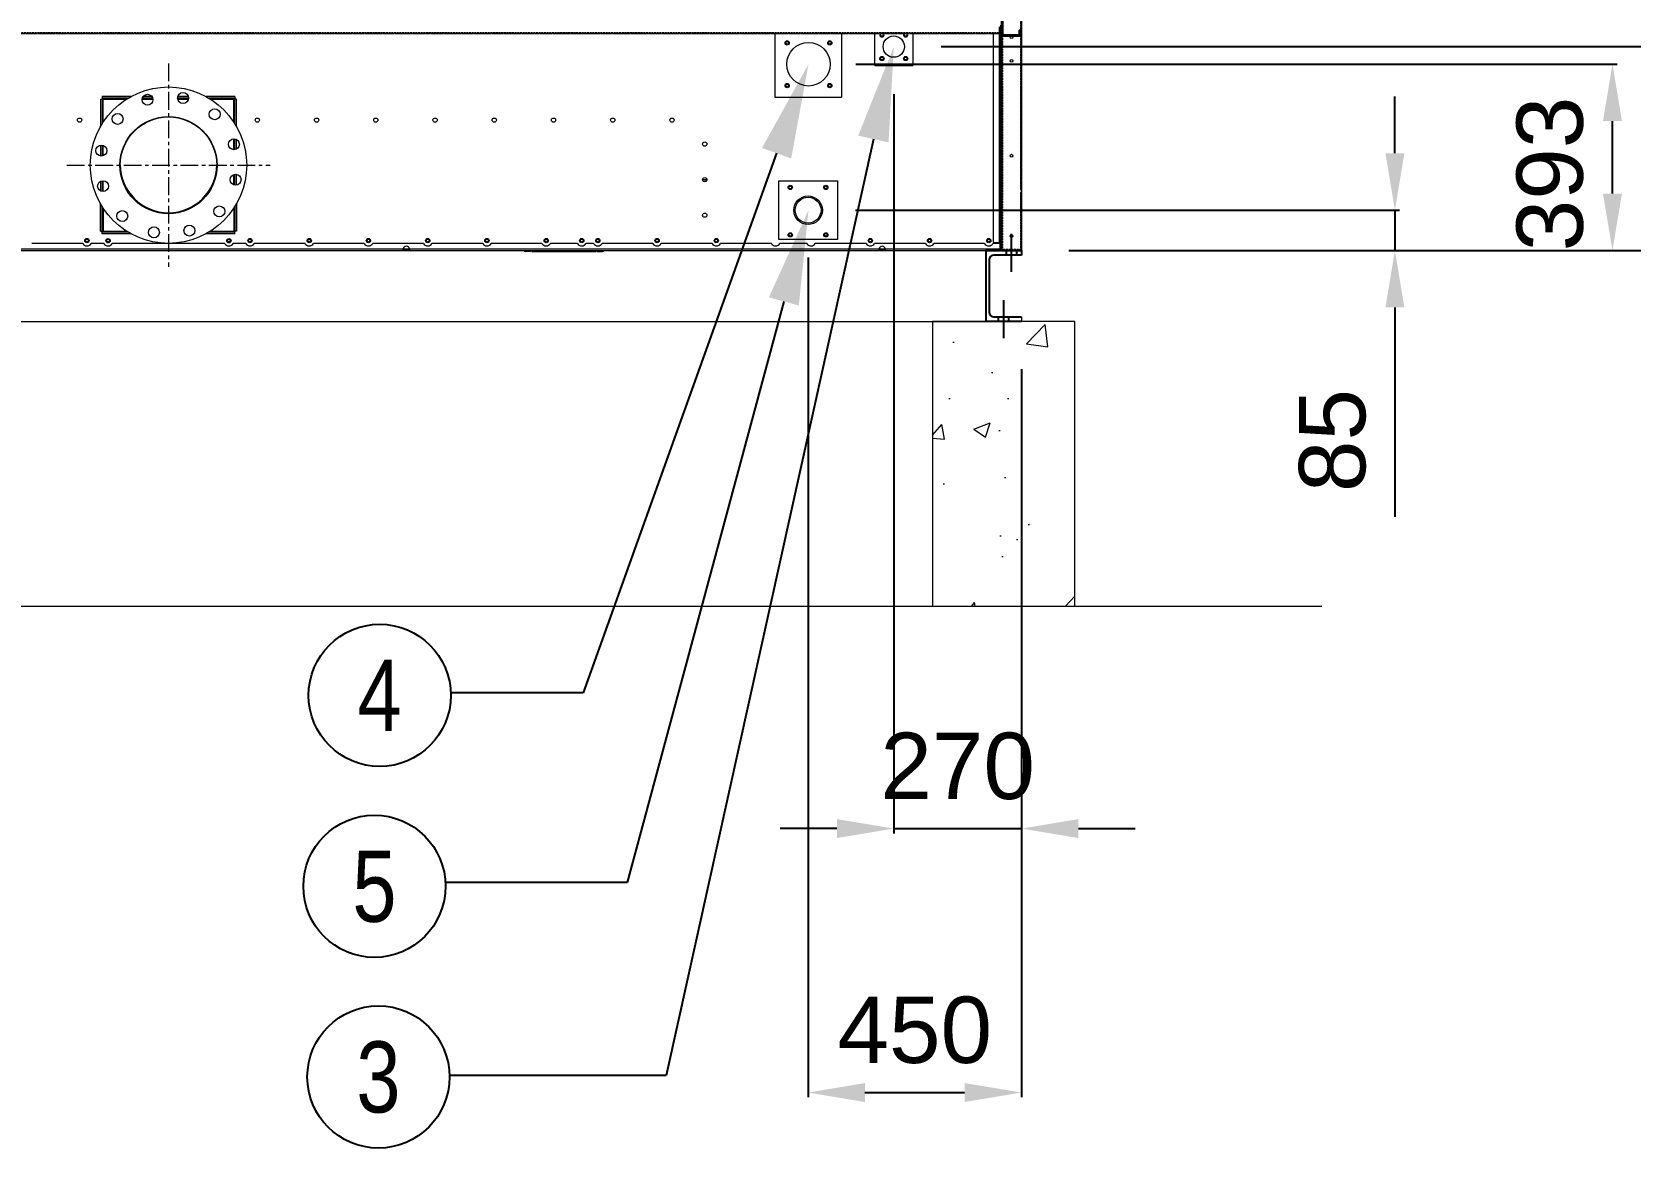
# Model space of a CAD drawing. Header units: millimetres. Extents: x -17070 to 42347, y -291348 to 30072.
# Drawn here: x 17488 to 20860, y 14966 to 17320 of the extents above; entities that cross this region are included whole.
import ezdxf
from ezdxf import colors
from ezdxf.entities.mleader import LeaderData, LeaderLine
from ezdxf.enums import TextEntityAlignment as Align
from ezdxf.math import Vec2, Vec3

# ---------------------------------------------------------------- set-up
doc = ezdxf.new("R2010")
doc.units = ezdxf.units.MM
for name, pattern in [('CENTER', [2, 1.25, -0.25, 0.25, -0.25]), ('CENTERX2', [4, 2.5, -0.5, 0.5, -0.5]), ('HIDDEN', [0.375, 0.25, -0.125]), ('HIDDENX2', [0.75, 0.5, -0.25])]:
    doc.linetypes.add(name, pattern=pattern)
for name, color, linetype in [('center', 1, 'CENTER'), ('HIDD', 2, 'HIDDENX2'), ('냉각탑_dim', 1, 'Continuous'), ('냉각탑_text', 3, 'Continuous'), ('냉각탑_기초', 23, 'Continuous')]:
    doc.layers.add(name, color=color, linetype=linetype)
doc.styles.get("Standard").update_dxf_attribs({"font": 'arial.ttf'})
doc.dimstyles.new('1.40', dxfattribs={"dimscale": 20, "dimtxt": 1.5, "dimasz": 1, "dimexe": 0.5, "dimexo": 0.5, "dimgap": 0.5, "dimtad": 1, "dimdec": 0, "dimzin": 0, "dimdsep": 46, "dimtxsty": 'Standard', "dimcen": 0, "dimclrd": 2, "dimclre": 2, "dimclrt": 3, "dimadec": 0, "dimazin": 0, "dimtfac": 1, "dimtdec": 0, "dimtmove": 0, "dimatfit": 0, "dimfxl": 1, "dimtolj": 1, "dimtzin": 0, "dimlwd": -1, "dimlwe": -1, "dimarcsym": 0})

# ---------------------------------------------------------------- blocks, each defined once
blk = doc.blocks.new('*D897')
at = {"color": 2, "transparency": 16777216}
for p, q in [((19306.3, 17189.4), (19306.3, 15629.9)), ((19575.8, 16609.4), (19575.8, 15629.9)), ((19186.3, 15639.9), (19066.3, 15639.9)), ((19306.3, 15639.9), (19575.8, 15639.9)), ((19695.8, 15639.9), (19815.8, 15639.9))]:
    blk.add_line(p, q, dxfattribs=at)
for points in [[(19186.3, 15659.9), (19186.3, 15619.9), (19306.3, 15639.9)], [(19695.8, 15659.9), (19695.8, 15619.9), (19575.8, 15639.9)]]:
    blk.add_solid(points, dxfattribs=at)
at = {"layer": 'Defpoints', "color": 0, "transparency": 16777216}
for p in [(19306.3, 17289.4), (19575.8, 16709.4), (19575.8, 15639.9)]:
    blk.add_point(p, dxfattribs=at)
at = {"color": 3, "lineweight": 5, "transparency": 16777216, "insert": (19441.1, 15771.3), "char_height": 140, "attachment_point": 5}
blk.add_mtext('\\A1;270', dxfattribs=at)
blk = doc.blocks.new('*D898')
at = {"color": 2, "transparency": 16777216}
for p, q in [((19125.4, 16844.4), (19125.4, 15073.1)), ((19575.8, 16609.4), (19575.8, 15073.1)), ((19245.4, 15083.1), (19455.8, 15083.1))]:
    blk.add_line(p, q, dxfattribs=at)
for points in [[(19245.4, 15103.1), (19245.4, 15063.1), (19125.4, 15083.1)], [(19455.8, 15103.1), (19455.8, 15063.1), (19575.8, 15083.1)]]:
    blk.add_solid(points, dxfattribs=at)
at = {"layer": 'Defpoints', "color": 0, "transparency": 16777216}
for p in [(19125.4, 16944.4), (19575.8, 16709.4), (19575.8, 15083.1)]:
    blk.add_point(p, dxfattribs=at)
at = {"color": 3, "lineweight": 5, "transparency": 16777216, "insert": (19350.6, 15214.5), "char_height": 140, "attachment_point": 5}
blk.add_mtext('\\A1;450', dxfattribs=at)
blk = doc.blocks.new('*D899')
at = {"color": 2, "transparency": 16777216}
for p, q in [((20363.7, 17064.4), (20363.7, 17184.4)), ((19225.4, 16944.4), (20373.7, 16944.4)), ((20363.7, 16944.4), (20363.7, 16859.4)), ((19675.8, 16859.4), (20373.7, 16859.4)), ((20363.7, 16739.4), (20363.7, 16297.6))]:
    blk.add_line(p, q, dxfattribs=at)
for points in [[(20343.7, 17064.4), (20383.7, 17064.4), (20363.7, 16944.4)], [(20343.7, 16739.4), (20383.7, 16739.4), (20363.7, 16859.4)]]:
    blk.add_solid(points, dxfattribs=at)
at = {"layer": 'Defpoints', "color": 0, "transparency": 16777216}
for p in [(19125.4, 16944.4), (19575.8, 16859.4), (20363.7, 16859.4)]:
    blk.add_point(p, dxfattribs=at)
at = {"color": 3, "lineweight": 5, "transparency": 16777216, "insert": (20232.2, 16458.5), "char_height": 140, "attachment_point": 5, "rotation": 90}
blk.add_mtext('\\A1;85', dxfattribs=at)
blk = doc.blocks.new('*D900')
at = {"color": 2, "transparency": 16777216}
for p, q in [((19226.3, 17252.4), (20832.8, 17252.4)), ((20822.8, 16979.4), (20822.8, 17132.4)), ((19675.8, 16859.4), (20832.8, 16859.4))]:
    blk.add_line(p, q, dxfattribs=at)
for points in [[(20802.8, 17132.4), (20842.8, 17132.4), (20822.8, 17252.4)], [(20802.8, 16979.4), (20842.8, 16979.4), (20822.8, 16859.4)]]:
    blk.add_solid(points, dxfattribs=at)
at = {"layer": 'Defpoints', "color": 0, "transparency": 16777216}
for p in [(19126.3, 17252.4), (20822.8, 17252.4), (19575.8, 16859.4)]:
    blk.add_point(p, dxfattribs=at)
at = {"color": 3, "lineweight": 5, "transparency": 16777216, "insert": (20691.2, 17020.8), "char_height": 140, "attachment_point": 5, "rotation": 90}
blk.add_mtext('\\A1;393', dxfattribs=at)
blk = doc.blocks.new('*D901')
at = {"color": 2, "transparency": 16777216}
for p, q in [((21237.1, 17409.4), (21237.1, 17529.4)), ((19406.3, 17289.4), (21247.1, 17289.4)), ((21237.1, 17289.4), (21237.1, 16859.4)), ((19675.8, 16859.4), (21247.1, 16859.4)), ((21237.1, 16739.4), (21237.1, 16184.9))]:
    blk.add_line(p, q, dxfattribs=at)
for points in [[(21217.1, 17409.4), (21257.1, 17409.4), (21237.1, 17289.4)], [(21217.1, 16739.4), (21257.1, 16739.4), (21237.1, 16859.4)]]:
    blk.add_solid(points, dxfattribs=at)
at = {"layer": 'Defpoints', "color": 0, "transparency": 16777216}
for p in [(19306.3, 17289.4), (19575.8, 16859.4), (21237.1, 16859.4)]:
    blk.add_point(p, dxfattribs=at)
at = {"color": 3, "lineweight": 5, "transparency": 16777216, "insert": (21105.6, 16402.2), "char_height": 140, "attachment_point": 5, "rotation": 90}
blk.add_mtext('\\A1;430', dxfattribs=at)
blk = doc.blocks.new('435')
for p, q in [((-131382, 21088.8), (-131342, 21088.8)), ((-131382, 21088.8), (-131382, 21078.8)), ((-131380, 21078.8), (-131382, 21078.8)), ((-131380, 21086.8), (-131344, 21086.8)), ((-131380, 21086.8), (-131380, 21078.8)), ((-131344, 21086.8), (-131344, 21040.8)), ((-131342, 21088.8), (-131342, 21038.8)), ((-131342, 21088.8), (-131342, 21038.8)), ((-131382, 21038.8), (-131382, 21050.8)), ((-131382, 21050.8), (-131380, 21050.8)), ((-131380, 21040.8), (-131380, 21050.8)), ((-131342, 21038.8), (-131382, 21038.8)), ((-131344, 21040.8), (-131380, 21040.8))]:
    blk.add_line(p, q)
blk = doc.blocks.new('3')
at = {"color": 7, "lineweight": 20, "ltscale": 0.194167}
for p, q in [((19531.8, 17334.4), (19531.8, 16876.4)), ((19516.8, 16876.4), (19516.8, 17319.4)), ((19528.4, 17331), (19528.4, 16876.4))]:
    blk.add_line(p, q, dxfattribs=at)
at = {"color": 7, "lineweight": 20, "ltscale": 0.2055}
blk.add_line((19533.8, 16862.8), (19533.8, 17356), dxfattribs=at)
at = {"color": 7, "lineweight": 20, "ltscale": 0.011892}
blk.add_line((19575.8, 17343.6), (19575.8, 17315.1), dxfattribs=at)
at = {"color": 7, "lineweight": 20, "ltscale": 0.201042}
blk.add_line((19575.8, 16861.1), (19575.8, 17343.6), dxfattribs=at)
at = {"color": 7, "lineweight": 20, "ltscale": 0.058333}
for p, q in [((19056.3, 17182.4), (19056.3, 17317.4)), ((19196.3, 17317.4), (19196.3, 17182.4)), ((19196.3, 17182.4), (19056.3, 17182.4))]:
    blk.add_line(p, q, dxfattribs=at)
at = {"color": 7, "lineweight": 20, "ltscale": 0.044444}
for p, q in [((19266.3, 17249.4), (19266.3, 17317.4)), ((19346.3, 17317.4), (19346.3, 17249.4)), ((19266.3, 17249.4), (19346.3, 17249.4))]:
    blk.add_line(p, q, dxfattribs=at)
at = {"color": 7, "lineweight": 20, "ltscale": 0.044866}
for p, q in [((19575.8, 17297.7), (19575.8, 17190.1)), ((19575.8, 17172.7), (19575.8, 17065.1))]:
    blk.add_line(p, q, dxfattribs=at)
at = {"color": 7, "lineweight": 20, "ltscale": 0.023972}
for p, q in [((17632.6, 17178.9), (17632.6, 17121.4)), ((17919, 17121.4), (17919, 17178.9)), ((17632.6, 16899.9), (17632.6, 16957.4)), ((17919, 16957.4), (17919, 16899.9))]:
    blk.add_line(p, q, dxfattribs=at)
at = {"color": 7, "lineweight": 20, "ltscale": 0.001333}
for p, q in [((17632.6, 17178.9), (17635.8, 17178.9)), ((17635.8, 17184.1), (17635.8, 17180.9)), ((17915.8, 17184.1), (17915.8, 17180.9)), ((17919, 17178.9), (17915.8, 17178.9)), ((17632.6, 16899.9), (17635.8, 16899.9)), ((17635.8, 16894.7), (17635.8, 16897.9)), ((17919, 16899.9), (17915.8, 16899.9)), ((17915.8, 16894.7), (17915.8, 16897.9))]:
    blk.add_line(p, q, dxfattribs=at)
at = {"color": 7, "lineweight": 20, "ltscale": 0.025296}
for p, q in [((17696.5, 17184.1), (17635.8, 17184.1)), ((17915.8, 17184.1), (17855.1, 17184.1)), ((17696.5, 16894.7), (17635.8, 16894.7)), ((17915.8, 16894.7), (17855.1, 16894.7))]:
    blk.add_line(p, q, dxfattribs=at)
at = {"color": 7, "lineweight": 20, "ltscale": 0.022971}
for p, q in [((17690.9, 17180.9), (17635.8, 17180.9)), ((17915.8, 17180.9), (17860.7, 17180.9)), ((17690.9, 16897.9), (17635.8, 16897.9)), ((17915.8, 16897.9), (17860.7, 16897.9))]:
    blk.add_line(p, q, dxfattribs=at)
at = {"color": 7, "lineweight": 20, "ltscale": 0.000833333}
for p, q in [((17635.8, 17180.9), (17635.8, 17178.9)), ((17637.8, 17178.9), (17635.8, 17178.9)), ((17635.8, 17178.9), (17637.8, 17178.9)), ((17915.8, 17178.9), (17913.8, 17178.9)), ((17915.8, 17178.9), (17913.8, 17178.9)), ((17915.8, 17180.9), (17915.8, 17178.9)), ((19533.8, 17009.4), (19531.8, 17009.4)), ((19533.8, 17004.4), (19531.8, 17004.4)), ((17635.8, 16897.9), (17635.8, 16899.9)), ((17637.8, 16899.9), (17635.8, 16899.9)), ((17635.8, 16899.9), (17637.8, 16899.9)), ((17915.8, 16899.9), (17913.8, 16899.9)), ((17915.8, 16899.9), (17913.8, 16899.9)), ((17915.8, 16897.9), (17915.8, 16899.9)), ((18271.1, 16861.4), (18271.1, 16859.4)), ((18284.6, 16861.4), (18284.6, 16859.4)), ((19275.1, 16861.4), (19275.1, 16859.4)), ((19288.6, 16861.4), (19288.6, 16859.4)), ((19528.4, 16874.4), (19528.4, 16876.4)), ((18540.3, 16857.4), (18540.3, 16859.4)), ((18680.3, 16857.4), (18680.3, 16859.4))]:
    blk.add_line(p, q, dxfattribs=at)
at = {"color": 7, "lineweight": 20, "ltscale": 0.021741}
for p, q in [((17635.8, 17178.9), (17635.8, 17126.7)), ((17915.8, 17126.7), (17915.8, 17178.9)), ((17635.8, 16899.9), (17635.8, 16952.1)), ((17915.8, 16952.1), (17915.8, 16899.9))]:
    blk.add_line(p, q, dxfattribs=at)
at = {"color": 7, "lineweight": 20, "ltscale": 0.020784}
for p, q in [((17637.8, 17178.9), (17687.7, 17178.9)), ((17863.9, 17178.9), (17913.8, 17178.9)), ((17637.8, 16899.9), (17687.7, 16899.9)), ((17863.9, 16899.9), (17913.8, 16899.9))]:
    blk.add_line(p, q, dxfattribs=at)
at = {"color": 7, "lineweight": 20, "ltscale": 0.020438}
for p, q in [((17637.8, 17129.8), (17637.8, 17178.9)), ((17913.8, 17129.8), (17913.8, 17178.9)), ((17637.8, 16948.9), (17637.8, 16899.9)), ((17913.8, 16948.9), (17913.8, 16899.9))]:
    blk.add_line(p, q, dxfattribs=at)
at = {"color": 7, "lineweight": 20, "ltscale": 0.009512}
blk.add_line((17720.2, 17178.9), (17743, 17178.9), dxfattribs=at)
at = {"color": 7, "lineweight": 20, "ltscale": 0.009154}
blk.add_line((17742.6, 17180.9), (17720.6, 17180.9), dxfattribs=at)
at = {"color": 7, "lineweight": 20, "ltscale": 0.007846}
blk.add_line((17741, 17184.1), (17722.2, 17184.1), dxfattribs=at)
at = {"color": 7, "lineweight": 20, "ltscale": 0.009582}
blk.add_line((17818.1, 17180.9), (17795.1, 17180.9), dxfattribs=at)
at = {"color": 7, "lineweight": 20, "ltscale": 0.009406}
blk.add_line((17795.3, 17178.9), (17817.9, 17178.9), dxfattribs=at)
at = {"color": 7, "lineweight": 20, "ltscale": 0.009251}
blk.add_line((17817.7, 17184.1), (17795.5, 17184.1), dxfattribs=at)
at = {"color": 7, "lineweight": 20, "ltscale": 0.003608}
for p in [(19575.8, 17190.1), (19575.8, 17172.7)]:
    blk.add_line(p, (19575.8, 17181.4), dxfattribs=at)
at = {"color": 7, "lineweight": 20, "ltscale": 0.009501}
for p, q in [((17632.6, 17081.6), (17632.6, 17058.8)), ((17919, 16997.2), (17919, 17020))]:
    blk.add_line(p, q, dxfattribs=at)
at = {"color": 7, "lineweight": 20, "ltscale": 0.009478}
for p, q in [((17635.8, 17081.5), (17635.8, 17058.8)), ((17915.8, 16997.3), (17915.8, 17020))]:
    blk.add_line(p, q, dxfattribs=at)
at = {"color": 7, "lineweight": 20, "ltscale": 0.009074}
for p, q in [((17637.8, 17059.3), (17637.8, 17081)), ((17913.8, 16997.7), (17913.8, 17019.5))]:
    blk.add_line(p, q, dxfattribs=at)
at = {"color": 7, "lineweight": 20, "ltscale": 0.009583}
for p, q in [((17913.8, 17072.1), (17913.8, 17095.1)), ((17637.8, 16983.7), (17637.8, 17006.7))]:
    blk.add_line(p, q, dxfattribs=at)
at = {"color": 7, "lineweight": 20, "ltscale": 0.009451}
for p, q in [((17915.8, 17072.3), (17915.8, 17094.9)), ((17635.8, 17006.5), (17635.8, 16983.8))]:
    blk.add_line(p, q, dxfattribs=at)
at = {"color": 7, "lineweight": 20, "ltscale": 0.008588}
for p, q in [((17919, 17073.3), (17919, 17093.9)), ((17632.6, 17005.5), (17632.6, 16984.9))]:
    blk.add_line(p, q, dxfattribs=at)
at = {"color": 7, "lineweight": 20, "ltscale": 0.003726}
blk.add_line((18902.8, 17009.4), (18911.8, 17009.4), dxfattribs=at)
at = {"color": 7, "lineweight": 20, "ltscale": 0.002875}
blk.add_line((18903.9, 17006), (18910.8, 17006), dxfattribs=at)
at = {"color": 7, "lineweight": 20, "ltscale": 0.051667}
blk.add_line((19063.4, 17006.4), (19187.4, 17006.4), dxfattribs=at)
at = {"color": 7, "lineweight": 20, "ltscale": 0.05}
for p, q in [((19063.4, 16882.4), (19063.4, 17006.4)), ((19187.4, 17006.4), (19187.4, 16882.4))]:
    blk.add_line(p, q, dxfattribs=at)
at = {"color": 7, "lineweight": 20, "ltscale": 2.97138e-06}
for p, q in [((19531.8, 17021), (19531.8, 17021)), ((19531.8, 17016), (19531.8, 17016)), ((19531.8, 17011), (19531.8, 17011)), ((19531.8, 17006), (19531.8, 17006))]:
    blk.add_line(p, q, dxfattribs=at)
at = {"color": 7, "lineweight": 20, "ltscale": 0.000833171}
for p, q in [((19531.8, 17006.2), (19533.8, 17006.2)), ((19531.8, 17004.4), (19533.8, 17004.4))]:
    blk.add_line(p, q, dxfattribs=at)
at = {"color": 7, "lineweight": 20, "ltscale": 0.000547189}
blk.add_line((19532.5, 17013.1), (19533.8, 17013.1), dxfattribs=at)
at = {"color": 7, "lineweight": 20, "ltscale": 0.000414935}
blk.add_line((19532.8, 17012.4), (19533.5, 17013.1), dxfattribs=at)
at = {"color": 1, "linetype": 'CENTERX2', "ltscale": 50}
for p, q in [((19554.8, 16814.4), (19554.8, 16894.4)), ((19538.3, 16674.4), (19538.3, 16754.4))]:
    blk.add_line(p, q, dxfattribs=at)
at = {"color": 7, "lineweight": 20, "ltscale": 0.171731}
for p, q in [((17280.7, 16862.8), (17692.8, 16862.8)), ((17692.8, 16862.8), (18271, 16862.8))]:
    blk.add_line(p, q, dxfattribs=at)
at = {"color": 7, "lineweight": 20, "ltscale": 0.044641}
for p, q in [((17594.9, 16874.4), (17487.7, 16874.4)), ((18063.9, 16874.4), (17956.7, 16874.4)), ((18188.9, 16874.4), (18081.7, 16874.4)), ((18313.9, 16874.4), (18206.7, 16874.4)), ((18438.9, 16874.4), (18331.7, 16874.4)), ((18563.9, 16874.4), (18456.7, 16874.4)), ((18797.9, 16874.4), (18690.7, 16874.4)), ((18922.9, 16874.4), (18815.7, 16874.4)), ((19047.9, 16874.4), (18940.7, 16874.4)), ((19247.9, 16874.4), (19140.7, 16874.4)), ((19372.9, 16874.4), (19265.7, 16874.4)), ((19497.9, 16874.4), (19390.7, 16874.4))]:
    blk.add_line(p, q, dxfattribs=at)
at = {"color": 7, "lineweight": 20, "ltscale": 0.0111}
for p, q in [((17639.4, 16874.4), (17612.7, 16874.4)), ((17938.9, 16874.4), (17912.2, 16874.4))]:
    blk.add_line(p, q, dxfattribs=at)
at = {"color": 7, "lineweight": 20, "ltscale": 1.93507e-05}
for p, q in [((17648.3, 16868.9), (17648.3, 16868.9)), ((17903.3, 16868.9), (17903.3, 16868.9))]:
    blk.add_line(p, q, dxfattribs=at)
at = {"color": 7, "lineweight": 20, "ltscale": 0.007604}
blk.add_line((17894.4, 16874.4), (17657.2, 16874.4), dxfattribs=at)
at = {"color": 7, "lineweight": 20, "ltscale": 0.005698}
for p, q in [((18271, 16862.8), (18284.7, 16862.8)), ((19275, 16862.8), (19288.7, 16862.8))]:
    blk.add_line(p, q, dxfattribs=at)
at = {"color": 7, "lineweight": 20, "ltscale": 0.005614}
for p, q in [((18271.1, 16861.4), (18284.6, 16861.4)), ((19275.1, 16861.4), (19288.6, 16861.4)), ((18271.1, 16859.4), (18284.6, 16859.4)), ((19275.1, 16859.4), (19288.6, 16859.4))]:
    blk.add_line(p, q, dxfattribs=at)
at = {"color": 7, "lineweight": 20, "ltscale": 0.412635}
blk.add_line((18284.7, 16862.8), (19275, 16862.8), dxfattribs=at)
at = {"color": 7, "lineweight": 20, "ltscale": 0.023808}
for p, q in [((18638.9, 16874.4), (18581.7, 16874.4)), ((19122.9, 16874.4), (19065.7, 16874.4))]:
    blk.add_line(p, q, dxfattribs=at)
at = {"color": 7, "lineweight": 20, "ltscale": 0.006725}
blk.add_line((18672.9, 16874.4), (18656.7, 16874.4), dxfattribs=at)
at = {"color": 7, "lineweight": 20, "ltscale": 0.00439}
blk.add_line((19187.4, 16882.4), (19063.4, 16882.4), dxfattribs=at)
at = {"color": 7, "lineweight": 20, "ltscale": 0.100609}
blk.add_line((19288.7, 16862.8), (19530.1, 16862.8), dxfattribs=at)
at = {"color": 7, "lineweight": 20, "ltscale": 0.005987}
blk.add_line((19530.1, 16874.4), (19515.7, 16874.4), dxfattribs=at)
at = {"color": 7, "lineweight": 20, "ltscale": 0.004833}
for p, q in [((19516.8, 16876.4), (19528.4, 16876.4)), ((19530.1, 16874.4), (19530.1, 16862.8)), ((18540.3, 16857.4), (18528.7, 16857.4)), ((18680.3, 16857.4), (18691.9, 16857.4))]:
    blk.add_line(p, q, dxfattribs=at)
at = {"color": 7, "lineweight": 20, "ltscale": 0.001417}
for p, q in [((19528.4, 16876.4), (19531.8, 16876.4)), ((19530.1, 16859.4), (19530.1, 16862.8))]:
    blk.add_line(p, q, dxfattribs=at)
at = {"color": 7, "lineweight": 20, "ltscale": 0.000833334}
blk.add_line((19529.8, 16876.4), (19529.8, 16874.4), dxfattribs=at)
at = {"color": 7, "lineweight": 20, "ltscale": 0.000708333}
for p, q in [((19530.1, 16862.3), (19531.8, 16862.3)), ((19530.1, 16861.4), (19531.8, 16861.4))]:
    blk.add_line(p, q, dxfattribs=at)
at = {"color": 7, "lineweight": 20, "ltscale": 0.000128159}
blk.add_line((19531.5, 16876.4), (19531.8, 16876.4), dxfattribs=at)
at = {"color": 7, "lineweight": 20, "ltscale": 0.005875}
blk.add_line((19531.8, 16862.3), (19531.8, 16876.4), dxfattribs=at)
at = {"color": 7, "lineweight": 20, "ltscale": 0.000832339}
blk.add_line((19531.8, 16864.4), (19533.8, 16864.4), dxfattribs=at)
at = {"color": 7, "lineweight": 20, "ltscale": 0.000837582}
blk.add_line((19531.8, 16862.6), (19533.8, 16862.6), dxfattribs=at)
at = {"color": 7, "lineweight": 20, "ltscale": 0.000375}
blk.add_line((19531.8, 16862.3), (19531.8, 16861.4), dxfattribs=at)
blk.add_line((19531.8, 16862.3), (19531.8, 16861.4), dxfattribs=at)
blk.add_line((19531.8, 16862.3), (19531.8, 16861.4), dxfattribs=at)
blk.add_line((19531.8, 16862.3), (19531.8, 16861.4), dxfattribs=at)
blk.add_line((19531.8, 16862.3), (19531.8, 16861.4), dxfattribs=at)
blk.add_line((19531.8, 16862.3), (19531.8, 16861.4), dxfattribs=at)
at = {"color": 7, "lineweight": 20, "ltscale": 0.000374986}
blk.add_line((19531.8, 16861.4), (19531.8, 16862.3), dxfattribs=at)
at = {"color": 7, "lineweight": 20, "ltscale": 0.001168}
blk.add_line((19575.8, 16874.4), (19575.8, 16871.6), dxfattribs=at)
at = {"color": 7, "lineweight": 20, "ltscale": 0.00485}
blk.add_line((19575.8, 16872.7), (19575.8, 16861.1), dxfattribs=at)
at = {"color": 7, "lineweight": 20, "ltscale": 0.003775}
blk.add_line((19575.8, 16862.8), (19575.8, 16871.9), dxfattribs=at)
at = {"color": 7, "lineweight": 20}
blk.add_line((16053.4, 16859.4), (19498.2, 16859.4), dxfattribs=at)
at = {"color": 7, "lineweight": 20, "ltscale": 0.17433}
for p, q in [((17280.6, 16859.4), (17698.9, 16859.4)), ((17852.7, 16859.4), (18271.1, 16859.4))]:
    blk.add_line(p, q, dxfattribs=at)
at = {"color": 7, "lineweight": 20, "ltscale": 0.008888}
blk.add_line((17734.4, 16859.4), (17755.7, 16859.4), dxfattribs=at)
at = {"color": 7, "lineweight": 20, "ltscale": 0.006961}
blk.add_line((17811.7, 16859.4), (17828.4, 16859.4), dxfattribs=at)
at = {"color": 7, "lineweight": 20, "ltscale": 0.412719}
blk.add_line((18284.6, 16859.4), (19275.1, 16859.4), dxfattribs=at)
at = {"color": 7, "lineweight": 20, "ltscale": 0.000833651}
for p, q in [((18542.3, 16857.4), (18542.3, 16859.4)), ((18678.3, 16857.4), (18678.3, 16859.4))]:
    blk.add_line(p, q, dxfattribs=at)
at = {"color": 7, "lineweight": 20, "ltscale": 0.056667}
blk.add_line((18542.3, 16857.4), (18678.3, 16857.4), dxfattribs=at)
at = {"color": 7, "lineweight": 20, "ltscale": 0.100651}
blk.add_line((19288.6, 16859.4), (19530.1, 16859.4), dxfattribs=at)
at = {"color": 7, "lineweight": 20, "ltscale": 0.004083}
blk.add_line((19498.2, 16859.4), (19508, 16859.4), dxfattribs=at)
at = {"color": 7, "lineweight": 25, "ltscale": 0.125}
for p, q in [((19500.8, 16859.4), (19575.8, 16859.4)), ((19575.8, 16709.4), (19500.8, 16709.4))]:
    blk.add_line(p, q, dxfattribs=at)
at = {"ltscale": 25}
blk.add_line((19500.8, 16859.4), (19500.8, 16709.4), dxfattribs=at)
at = {"color": 7, "lineweight": 25, "ltscale": 0.091667}
blk.add_line((19507.3, 16839.4), (19507.3, 16729.4), dxfattribs=at)
at = {"color": 7, "lineweight": 20, "ltscale": 0.026917}
blk.add_line((19572.6, 16859.4), (19508, 16859.4), dxfattribs=at)
at = {"color": 7, "lineweight": 25, "ltscale": 0.05125}
for p, q in [((19575.8, 16849.4), (19517.3, 16849.4)), ((19517.3, 16719.4), (19575.8, 16719.4))]:
    blk.add_line(p, q, dxfattribs=at)
at = {"color": 7, "lineweight": 20, "ltscale": 0.002958}
blk.add_line((19537.2, 16859.4), (19530.1, 16859.4), dxfattribs=at)
at = {"color": 7, "lineweight": 20, "ltscale": 0.01525}
blk.add_line((19573.8, 16859.4), (19537.2, 16859.4), dxfattribs=at)
for p, q in [((19543.8, 16849.4), (19543.8, 16859.4)), ((19565.8, 16849.4), (19565.8, 16859.4)), ((19527.3, 16709.4), (19527.3, 16719.4)), ((19549.3, 16709.4), (19549.3, 16719.4))]:
    blk.add_line(p, q)
at = {"color": 7, "lineweight": 25, "ltscale": 0.008333}
blk.add_line((19575.8, 16859.4), (19575.8, 16849.4), dxfattribs=at)
at = {"lineweight": 5}
blk.add_line((16050.8, 16709.4), (19500.8, 16709.4), dxfattribs=at)
at = {"color": 7, "lineweight": 15, "ltscale": 0.0625}
blk.add_line((19575.8, 16719.4), (19575.8, 16709.4), dxfattribs=at)
at = {"lineweight": 5}
for centre in [(19081.3, 17297.4), (19171.3, 17297.4), (19081.3, 17207.4), (19171.3, 17207.4)]:
    blk.add_circle(centre, 4.5, dxfattribs=at)
at = {"color": 7, "lineweight": 20}
for centre, radius in [((19081.3, 17297.4), 3), ((19171.3, 17297.4), 3), ((19281.3, 17314.4), 3), ((19306.3, 17289.4), 22.5), ((19331.3, 17314.4), 3), ((19554.8, 17309.4), 3), ((19126.3, 17252.4), 46), ((19281.3, 17264.4), 4.5), ((19281.3, 17264.4), 3), ((19331.3, 17264.4), 4.5), ((19331.3, 17264.4), 3), ((19554.8, 17259.4), 3), ((17775.8, 17039.4), 165), ((19081.3, 17207.4), 3), ((19171.3, 17207.4), 3), ((17731.6, 17177.5), 11.5), ((17806.6, 17181.1), 11.5), ((17588.3, 17134.4), 4.5), ((17668.5, 17136.9), 11.5), ((17775.8, 17039.4), 102.5), ((17775.8, 17039.4), 101.8), ((17873.3, 17146.7), 11.5), ((17963.3, 17134.4), 4.5), ((18088.3, 17134.4), 4.5), ((18213.3, 17134.4), 4.5), ((18338.3, 17134.4), 4.5), ((18463.3, 17134.4), 4.5), ((18588.3, 17134.4), 4.5), ((18713.3, 17134.4), 4.5), ((18838.3, 17134.4), 4.5), ((17634.1, 17070.2), 11.5), ((17913.9, 17083.6), 11.5), ((18907.3, 17083.9), 4.5), ((19554.8, 17059.4), 3), ((17637.7, 16995.2), 11.5), ((17917.5, 17008.6), 11.5), ((18907.3, 17008.9), 4.5), ((19087.9, 16992.4), 4.5), ((19087.9, 16992.4), 3), ((19162.9, 16992.4), 4.5), ((19162.9, 16992.4), 3), ((19125.4, 16944.4), 30.2), ((19125.4, 16944.4), 27.3), ((17678.3, 16932.1), 11.5), ((17883.1, 16941.9), 11.5), ((18907.3, 16933.9), 4.5), ((17745.1, 16897.7), 11.5), ((17820, 16901.3), 11.5), ((19087.9, 16892.4), 4.5), ((19087.9, 16892.4), 3), ((19162.9, 16892.4), 4.5), ((19162.9, 16892.4), 3), ((17603.8, 16880.4), 4.5), ((17603.8, 16880.4), 3), ((17648.3, 16879.9), 4.5), ((17648.3, 16880.4), 3), ((17903.3, 16879.9), 4.5), ((17903.3, 16880.4), 3), ((17947.8, 16880.4), 4.5), ((17947.8, 16880.4), 3), ((18072.8, 16880.4), 4.5), ((18072.8, 16880.4), 3), ((18197.8, 16880.4), 4.5), ((18197.8, 16880.4), 3), ((18322.8, 16880.4), 4.5), ((18322.8, 16880.4), 3), ((18447.8, 16880.4), 4.5), ((18447.8, 16880.4), 3), ((18572.8, 16880.4), 4.5), ((18572.8, 16880.4), 3), ((18647.8, 16880.4), 4.5), ((18647.8, 16880.4), 3), ((18681.8, 16880.4), 4.5), ((18681.8, 16880.4), 3), ((18806.8, 16880.4), 4.5), ((18806.8, 16880.4), 3), ((18931.8, 16880.4), 4.5), ((18931.8, 16880.4), 3), ((19256.8, 16880.4), 4.5), ((19256.8, 16880.4), 3), ((19381.8, 16880.4), 4.5), ((19381.8, 16880.4), 3), ((19506.8, 16880.4), 4.5), ((19506.8, 16880.4), 3), ((19554.8, 16889.4), 3)]:
    blk.add_circle(centre, radius, dxfattribs=at)
for centre, radius, start, end in [((19281.3, 17314.4), 4.5, 138.1897, 41.8103), ((19331.3, 17314.4), 4.5, 138.1897, 41.8103), ((19526.6, 17124.2), 5.2, 0, 0.6924), ((17775.8, 17040.9), 101.8, 180.4178, 359.5731), ((19535.2, 17014.8), 3.4, 180, 245.6843), ((19528.4, 16898), 3.4, 0, 0.2366), ((17603.8, 16878.9), 10, 206.7437, 333.2563), ((17648.3, 16878.9), 10, 206.7437, 333.2563), ((17903.3, 16878.9), 10, 206.7437, 333.2563), ((17947.8, 16878.9), 10, 206.7437, 333.2563), ((18072.8, 16878.9), 10, 206.7437, 333.2563), ((18197.8, 16878.9), 10, 206.7437, 333.2563), ((18287.4, 16860.5), 16.6, 171.9124, 179.4428), ((18277.8, 16861.3), 7, 12.3734, 167.6266), ((18268.2, 16860.5), 16.6, 0.5572, 8.0877), ((18322.8, 16878.9), 10, 206.7437, 333.2563), ((18447.8, 16878.9), 10, 206.7437, 333.2563), ((18572.8, 16878.9), 10, 206.7437, 333.2563), ((18647.8, 16878.9), 10, 206.7437, 333.2563), ((18681.8, 16878.9), 10, 206.7437, 333.2563), ((18806.8, 16878.9), 10, 206.7437, 333.2563), ((18931.8, 16878.9), 10, 206.7437, 333.2563), ((19056.8, 16878.9), 10, 206.7437, 333.2563), ((19131.8, 16878.9), 10, 206.7437, 333.2563), ((19256.8, 16878.9), 10, 206.7437, 333.2563), ((19291.4, 16860.5), 16.6, 171.9124, 179.4428), ((19281.8, 16861.3), 7, 12.3734, 167.6266), ((19272.2, 16860.5), 16.6, 0.5572, 8.0877), ((19381.8, 16878.9), 10, 206.7437, 333.2563), ((19506.8, 16878.9), 10, 206.7437, 333.2563), ((19528.4, 16862.8), 3.4, 299.9991, 335.6839), ((18528.7, 16860.8), 3.4, 204.3017, 270), ((18528.7, 16860.8), 1.4, 268.112, 270), ((18691.9, 16860.8), 3.4, 270, 335.6983), ((18691.9, 16860.8), 1.4, 270, 271.888)]:
    blk.add_arc(centre, radius, start, end, dxfattribs=at)
at = {"color": 7, "lineweight": 25}
for centre, start, end in [((19517.3, 16839.4), 90, 180), ((19517.3, 16729.4), 180, 270)]:
    blk.add_arc(centre, 10, start, end, dxfattribs=at)
at = {"color": 7, "lineweight": 20}
for centre, major_axis, ratio, start_param, end_param in [((19528.4, 17171.3), (3.4, 0), 0.087156, 0, 0.009032), ((19528.4, 17021), (3.4, 0), 0.999969, 0, 0.017333), ((19528.4, 17016), (3.4, 0), 0.999969, 0, 0.015352), ((19528.4, 17016), (3.4, 0), 0.999969, 0, 0.015332), ((19528.4, 17011), (3.4, 0), 0.999969, 0, 0.013059), ((19528.4, 17011), (3.4, 0), 0.999969, 6.283185, 6.29622), ((19528.4, 17006), (3.4, 0), 0.999969, 6.283185, 6.293406), ((19528.4, 16980.8), (-3.4, 0), 0.999969, 3.125622, 3.141593), ((19528.4, 16975.8), (-3.4, 0), 0.999969, 3.125622, 3.141593), ((19528.4, 16970.8), (-3.4, 0), 0.999969, 3.131366, 3.141593)]:
    blk.add_ellipse(centre, major_axis=major_axis, ratio=ratio, start_param=start_param, end_param=end_param, dxfattribs=at)
for points in [[(19532.5, 17013.1), (19532.2, 17013.4), (19532, 17013.8), (19531.9, 17014.1), (19531.8, 17014.5), (19531.8, 17014.8)], [(18271.1, 16861.4), (18271, 16861.4), (18271, 16861.4), (18270.9, 16861.5), (18270.9, 16861.5), (18270.9, 16861.6)], [(18284.8, 16861.6), (18284.8, 16861.5), (18284.7, 16861.5), (18284.7, 16861.4), (18284.6, 16861.4), (18284.6, 16861.4)], [(19275.1, 16861.4), (19275, 16861.4), (19275, 16861.4), (19274.9, 16861.5), (19274.9, 16861.5), (19274.9, 16861.6)], [(19288.8, 16861.6), (19288.8, 16861.5), (19288.7, 16861.5), (19288.7, 16861.4), (19288.6, 16861.4), (19288.6, 16861.4)]]:
    blk.add_open_spline(points, degree=5, dxfattribs=at)
for points, knots in [([(18271.1, 16859.4), (18271, 16859.4), (18271, 16859.4), (18270.9, 16859.6), (18270.9, 16859.8), (18270.8, 16860.2), (18270.8, 16860.3), (18270.8, 16860.5), (18270.8, 16860.6)], [0, 0, 0, 0, 0, 0, 3.009, 3.009, 3.009, 4.870321, 4.870321, 4.870321, 4.870321, 4.870321, 4.870321]), ([(18284.8, 16860.6), (18284.8, 16860.3), (18284.8, 16860), (18284.8, 16859.7), (18284.7, 16859.5), (18284.6, 16859.4), (18284.6, 16859.4), (18284.6, 16859.4), (18284.6, 16859.4)], [0, 0, 0, 0, 0, 0, 3.956241, 3.956241, 3.956241, 4.866694, 4.866694, 4.866694, 4.866694, 4.866694, 4.866694]), ([(19275.1, 16859.4), (19275, 16859.4), (19275, 16859.4), (19274.9, 16859.6), (19274.9, 16859.8), (19274.8, 16860.2), (19274.8, 16860.3), (19274.8, 16860.5), (19274.8, 16860.6)], [0, 0, 0, 0, 0, 0, 3.009, 3.009, 3.009, 4.870321, 4.870321, 4.870321, 4.870321, 4.870321, 4.870321]), ([(19288.8, 16860.6), (19288.8, 16860.3), (19288.8, 16860), (19288.8, 16859.7), (19288.7, 16859.5), (19288.6, 16859.4), (19288.6, 16859.4), (19288.6, 16859.4), (19288.6, 16859.4)], [0, 0, 0, 0, 0, 0, 3.956241, 3.956241, 3.956241, 4.866694, 4.866694, 4.866694, 4.866694, 4.866694, 4.866694])]:
    blk.add_open_spline(points, degree=5, knots=knots, dxfattribs=at)
at = {"layer": 'center', "lineweight": 20}
for p, q in [((19533.8, 20459.4), (19533.8, 16859.4)), ((19575.8, 20459.4), (19575.8, 16859.4)), ((16017.8, 17317.4), (19533.8, 17317.4)), ((19575.8, 16859.4), (19533.8, 16859.4))]:
    blk.add_line(p, q, dxfattribs=at)
at = {"layer": 'center', "lineweight": 20, "ltscale": 30}
for p, q in [((17775.8, 17253.9), (17775.8, 16824.9)), ((17561.3, 17039.4), (17990.3, 17039.4))]:
    blk.add_line(p, q, dxfattribs=at)
at = {"layer": 'HIDD', "linetype": 'HIDDEN', "lineweight": 20}
for p, q in [((19535.8, 20457.2), (19535.8, 16861.4)), ((19573.8, 20457.2), (19573.8, 16986.6)), ((16019.8, 17319.4), (19533.8, 17319.4)), ((19573.8, 16982.4), (19573.8, 16861.4)), ((19573.8, 16861.4), (19535.8, 16861.4))]:
    blk.add_line(p, q, dxfattribs=at)
at = {"lineweight": 20, "xscale": -1}
blk.add_blockref('435', (-111808.1, -3726.4), dxfattribs=at)

msp = doc.modelspace()

# ---------------------------------------------------------------- hatches: boundary and pattern name
at = {"layer": '냉각탑_기초', "lineweight": 20, "ltscale": 30}
h = msp.add_hatch(dxfattribs=at)
h.set_pattern_fill('AR-CONC', color=256, scale=50, style=0)
h.set_pattern_definition([(50, (2629.8, 168.08), (358.63, -31.376), [37.5, -412.5]), (355, (2629.8, 168.08), (-69.3757, 376.096), [30, -330]), (100.4514, (2659.68, 165.46), (289.2547, 344.72), [31.87, -350.571]), (46.1842, (2629.8, 268.08), (533.6205, -82.7595), [56.25, -618.75]), (96.6356, (2674.26, 261.2), (467.331, 487.059), [47.805, -525.856]), (351.1842, (2629.8, 268.1), (467.331, 487.059), [45, -495]), (21, (2679.8, 243.08), (298.4535, -201.3094), [37.5, -412.5]), (326, (2679.8, 243.08), (121.6577, 362.575), [30, -330]), (71.4514, (2704.66, 226.3), (420.1113, 161.265), [31.87, -350.571]), (37.5, (2629.79, 168.08), (6.0799, 166.4469), [0, -326, 0, -335, 0, -331.25]), (7.5, (2629.79, 168.08), (131.5348, 197.2059), [0, -191, 0, -318.5, 0, -126.25]), (327.5, (2518.29, 168.08), (266.9112, -11.2774), [0, -125, 0, -390, 0, -517.5]), (317.5, (2468.3, 168.08), (291.593, 50.0525), [0, -162.5, 0, -259, 0, -367.5])])
h.paths.add_polyline_path([(19388.3, 16709.4), (19688.3, 16709.4), (19688.3, 16109.4), (19388.3, 16109.4)])

# ---------------------------------------------------------------- linework, layer by layer
at = {"layer": '냉각탑_dim', "linetype": 'ByBlock', "lineweight": -3}
for centre in [(18221.5, 15921), (18210.4, 15518.2), (18218.8, 15116)]:
    msp.add_circle(centre, 150, dxfattribs=at)
at = {"layer": '냉각탑_기초', "lineweight": 20, "ltscale": 30}
msp.add_line((15451.2, 16109.4), (20209.3, 16109.4), dxfattribs=at)
msp.add_lwpolyline([(19688.3, 16109.4), (19688.3, 16709.4), (19388.3, 16709.4), (19388.3, 16109.4)], dxfattribs=at)

# ---------------------------------------------------------------- block references
msp.add_blockref('3', (0, 0))

# ---------------------------------------------------------------- texts
at = {"layer": '냉각탑_text', "width": 0.8}
for s, p in [('4', (18221.5, 15921)), ('5', (18210.4, 15518.2)), ('3', (18218.8, 15116))]:
    msp.add_text(s, height=150, dxfattribs=at).set_placement(p, align=Align.MIDDLE_CENTER)

# ---------------------------------------------------------------- dimensions: what is measured, and where the dimension line sits
at = {"lineweight": 5}
for base, p1, picture, middle in [((21237.1, 16859.4), (19306.3, 17289.4), '*D901', (21105.6, 16402.2)), ((20363.7, 16859.4), (19125.4, 16944.4), '*D899', (20232.2, 16458.5))]:
    dim = msp.add_linear_dim(base=base, p1=p1, p2=(19575.8, 16859.4), angle=90, dimstyle='1.40', override={"dimtxt": 7, "dimasz": 6, "dimexo": 5, "dimgap": 3}, dxfattribs=at)
    dim.commit()
    dim.dimension.update_dxf_attribs({"geometry": picture, "text_midpoint": middle})
dim = msp.add_linear_dim(base=(19575.815, 15639.8612), p1=(19306.3149, 17289.3953), p2=(19575.815, 16709.3953), dimstyle='1.40', override={"dimtxt": 7, "dimasz": 6, "dimexo": 5, "dimgap": 3}, dxfattribs=at)
dim.commit()
dim.dimension.update_dxf_attribs({"geometry": '*D897', "text_midpoint": (19441.065, 15639.8612), "dimtype": 160})
dim = msp.add_linear_dim(base=(20822.8, 17252.4), p1=(19575.8, 16859.4), p2=(19126.3, 17252.4), angle=90, dimstyle='1.40', override={"dimtxt": 7, "dimasz": 6, "dimexo": 5, "dimgap": 3}, dxfattribs=at)
dim.commit()
dim.dimension.update_dxf_attribs({"geometry": '*D900', "text_midpoint": (20822.8, 17020.8), "dimtype": 160})
dim = msp.add_linear_dim(base=(19575.8, 15083.1), p1=(19125.4, 16944.4), p2=(19575.8, 16709.4), dimstyle='1.40', override={"dimtxt": 7, "dimasz": 6, "dimexo": 5, "dimgap": 3}, dxfattribs=at)
dim.commit()
dim.dimension.update_dxf_attribs({"geometry": '*D898', "text_midpoint": (19350.6, 15214.5)})

# ---------------------------------------------------------------- leaders
at = {"layer": '냉각탑_dim', "lineweight": -3}
ml = msp.add_multileader_mtext('Standard', dxfattribs=at)
ml.set_content('')
ml.set_leader_properties(color=256)
ml.build(insert=Vec2(0, 0))
ml.multileader.update_dxf_attribs({"text_right_attachment_type": 6, "dogleg_length": 5, "arrow_head_size": 199.5, "scale": 30})
ctx = ml.context
ctx.base_point, ctx.scale, ctx.char_height, ctx.arrow_head_size, ctx.landing_gap_size, ctx.plane_origin = Vec3(18368.8, 15119.3), 30, 7.18, 199.5, 3.59, Vec3(18390.3, 15983.4)
ctx.right_attachment, ctx.text_align_type = 6, 2
notes = []
notes.append((ctx, [(0, (1, 1, 0), (18826.3, 15119.3), (-1, 0), 457.5, [(0, [(19306.3, 17289.4)], 0, [])])]))
ctx.mtext, ml.multileader.dxf.content_type = None, 0
ml = msp.add_multileader_mtext('Standard', dxfattribs=at)
ml.set_content('')
ml.set_leader_properties(color=256)
ml.build(insert=Vec2(0, 0))
ml.multileader.update_dxf_attribs({"text_right_attachment_type": 6, "dogleg_length": 5, "arrow_head_size": 199.5, "scale": 30})
ctx = ml.context
ctx.base_point, ctx.scale, ctx.char_height, ctx.arrow_head_size, ctx.landing_gap_size, ctx.plane_origin = Vec3(18371.4, 15926.3), 30, 7.18, 199.5, 3.59, Vec3(17992, 15534.9)
ctx.right_attachment, ctx.text_align_type = 6, 2
notes.append((ctx, [(0, (1, 1, 0), (18650.9, 15926.3), (-1, 0), 279.5, [(0, [(19126.3, 17252.4)], 0, [])])]))
ctx.mtext, ml.multileader.dxf.content_type = None, 0
ml = msp.add_multileader_mtext('Standard', dxfattribs=at)
ml.set_content('')
ml.set_leader_properties(color=256)
ml.build(insert=Vec2(0, 0))
ml.multileader.update_dxf_attribs({"text_right_attachment_type": 6, "dogleg_length": 5, "arrow_head_size": 199.5, "scale": 30})
ctx = ml.context
ctx.base_point, ctx.scale, ctx.char_height, ctx.arrow_head_size, ctx.landing_gap_size, ctx.plane_origin = Vec3(18360.2, 15526.1), 30, 7.18, 199.5, 3.59, Vec3(18982.7, 15247)
ctx.right_attachment, ctx.text_align_type = 6, 2
notes.append((ctx, [(0, (1, 1, 0), (18743.7, 15526.1), (-1, 0), 383.5, [(0, [(19126.3, 16944.6)], 0, [])])]))
ctx.mtext, ml.multileader.dxf.content_type = None, 0
for ctx, leaders in notes:
    for number, flags, end, landing, length, lines in leaders:
        leader = LeaderData()
        leader.index, (leader.has_last_leader_line, leader.has_dogleg_vector, leader.attachment_direction) = number, flags
        leader.last_leader_point, leader.dogleg_vector, leader.dogleg_length = Vec3(end), Vec3(landing), length
        for number, points, colour, breaks in lines:
            line = LeaderLine()
            line.index, line.vertices, line.color, line.breaks = number, Vec3.list(points), colors.encode_raw_color(colour), breaks
            leader.lines.append(line)
        ctx.leaders.append(leader)

doc.saveas('drawing.dxf')
